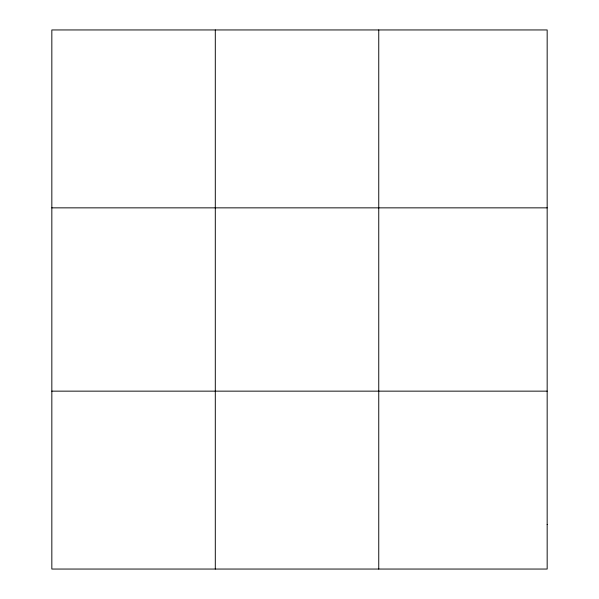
<?xml version="1.0" encoding="UTF-8"?>
<svg xmlns="http://www.w3.org/2000/svg" width="599" height="599" viewBox="0 0 599 599"><rect width="100%" height="100%" fill="white"/><g stroke="black" fill="none" stroke-linecap="round" stroke-linejoin="round"><path stroke-width="0.9" d="M215.296 569.05L215.296 29.95M378.755 569.05L378.755 29.95M51.836 207.853L547.164 207.853M51.836 391.147L547.164 391.147M547.164 524.574L547.164 569.05L51.836 569.05L51.836 29.95L547.164 29.95L547.164 524.574"/></g></svg>
